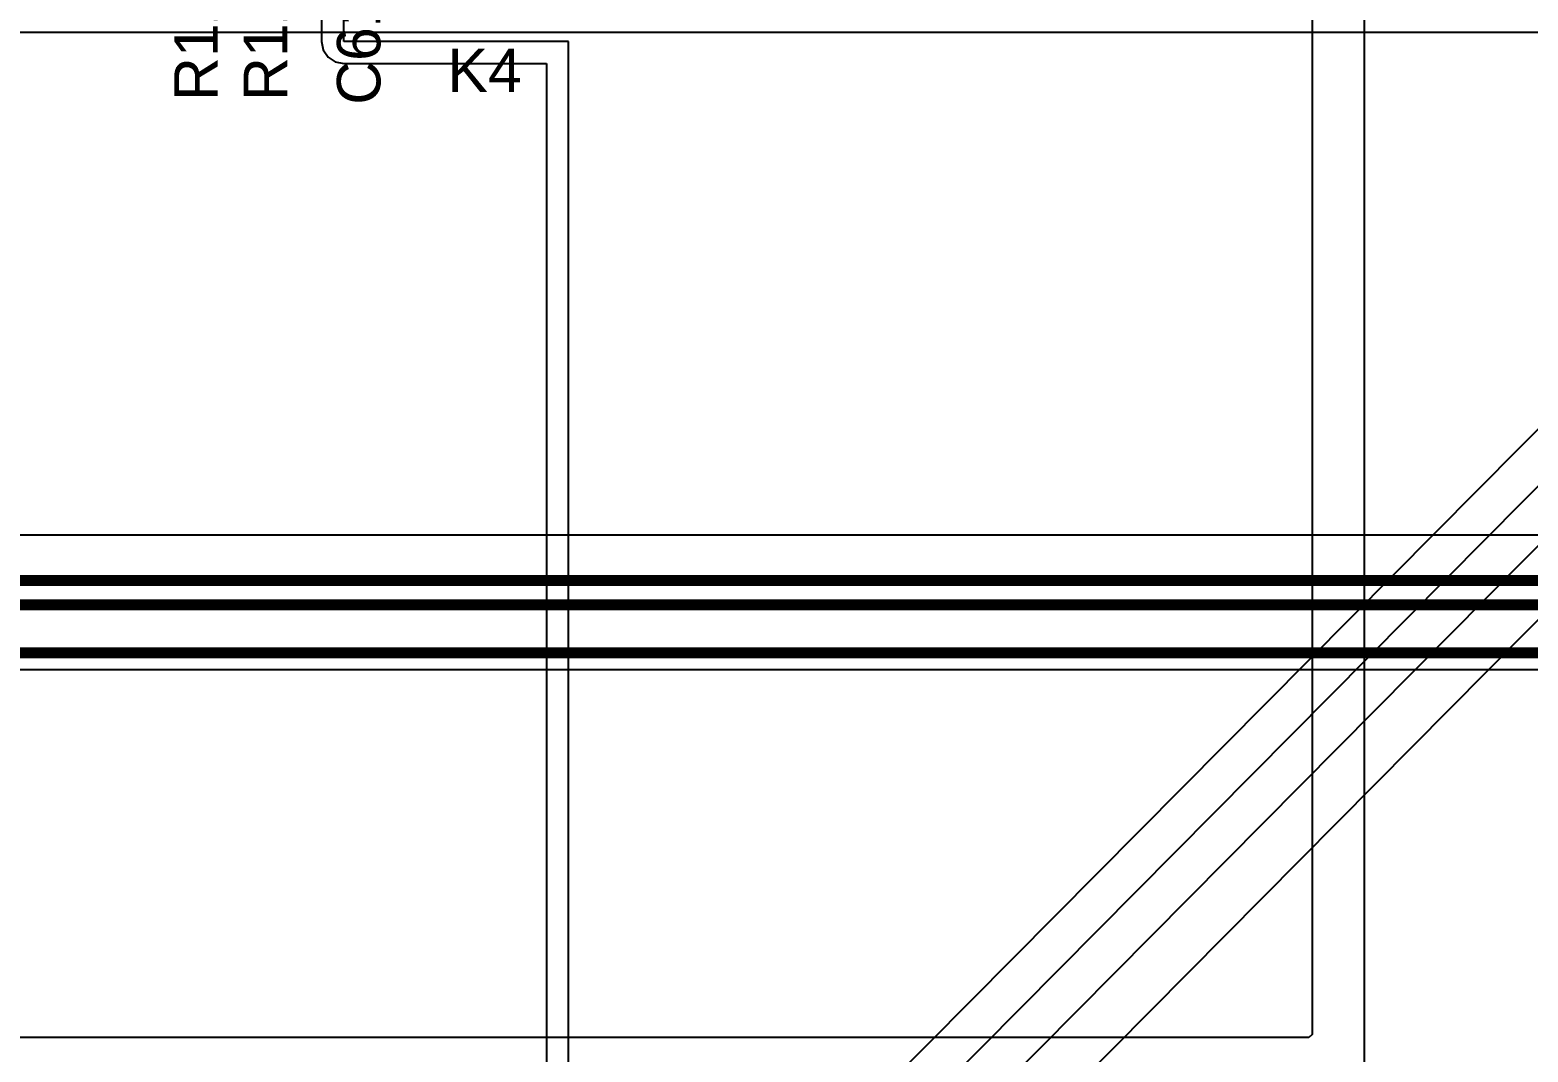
# Model space of a CAD drawing. Header units: inches. Extents: x -3 to 5259, y -3 to 5282.
# Drawn here: x 44.65 to 79.64, y 41.82 to 65.72 of the extents above; entities that cross this region are included whole.
import ezdxf

# ---------------------------------------------------------------- set-up
doc = ezdxf.new("R2010")
doc.units = ezdxf.units.IN
for name, color, linetype in [('Bottom Layer', 5, 'Continuous'), ('Layer 2', 76, 'Continuous'), ('Top Layer', 1, 'Continuous'), ('Top Overlay', 2, 'Continuous'), ('Top Solder', 216, 'Continuous')]:
    doc.layers.add(name, color=color, linetype=linetype)
doc.styles.add('Arial', font='', dxfattribs={"height": 0.2})
doc.styles.get('Arial').set_extended_font_data('Arial')

# ---------------------------------------------------------------- blocks, each defined once
blk = doc.blocks.new('13_WQFN_HR__3_2__26')
at = {"layer": 'Top Solder'}
for p in [(-0.575, 1.81), (-0.547, -0.923), (0.753, 1.802), (1.178, -0.923)]:
    blk.add_line(p, (5227.28, 5276.701), dxfattribs=at)

msp = doc.modelspace()

# ---------------------------------------------------------------- linework, layer by layer
at = {"layer": 'Bottom Layer'}
for p, q in [((75.819, 29.465), (75.819, 73.05)), ((74.594, 71.893), (74.594, 42.236)), ((74.522, 42.164), (33.223, 42.164)), ((74.594, 42.236), (74.522, 42.164))]:
    msp.add_line(p, q, dxfattribs=at)
at = {"layer": 'Layer 2'}
for p, q in [((26.34, 65.661), (89.103, 65.661)), ((102.271, 53.904), (32.283, 53.904)), ((34.228, 50.767), (101.191, 50.767))]:
    msp.add_line(p, q, dxfattribs=at)
for points in [[(29.641, 52.848, 0.254, 0.254, 0), (102.016, 52.848, 0.254, 0.254, 0)], [(29.494, 52.276, 0.254, 0.254, 0), (101.8, 52.276, 0.254, 0.254, 0)], [(33.833, 51.156, 0.254, 0.254, 0), (101.352, 51.156, 0.254, 0.254, 0)]]:
    msp.add_lwpolyline(points, format="xyseb", dxfattribs=at)
at = {"layer": 'Top Layer'}
for p, q in [((51.458, 66.803), (51.458, 65.448)), ((51.976, 65.448), (51.976, 66.803)), ((51.458, 65.448), (51.497, 65.25)), ((57.226, 65.448), (51.976, 65.448)), ((57.226, 37.704), (57.226, 65.448)), ((51.497, 65.25), (51.61, 65.082)), ((51.61, 65.082), (51.778, 64.97)), ((51.778, 64.97), (51.976, 64.93)), ((51.976, 64.93), (56.708, 64.93)), ((56.708, 64.93), (56.708, 38.152))]:
    msp.add_line(p, q, dxfattribs=at)

# ---------------------------------------------------------------- block references
msp.add_blockref('13_WQFN_HR__3_2__26', (31.76, 5.456))

# ---------------------------------------------------------------- texts
at = {"layer": 'Top Overlay', "style": 'Arial'}
for s, p in [('R123', (49.033, 64.056)), ('R125', (50.654, 64.056)), ('C61', (52.832, 63.966))]:
    msp.add_text(s, height=1.016, rotation=90, dxfattribs=at).set_placement(p)
msp.add_text('K4', height=1.016, dxfattribs=at).set_placement((54.399, 64.262))

doc.saveas('drawing.dxf')
